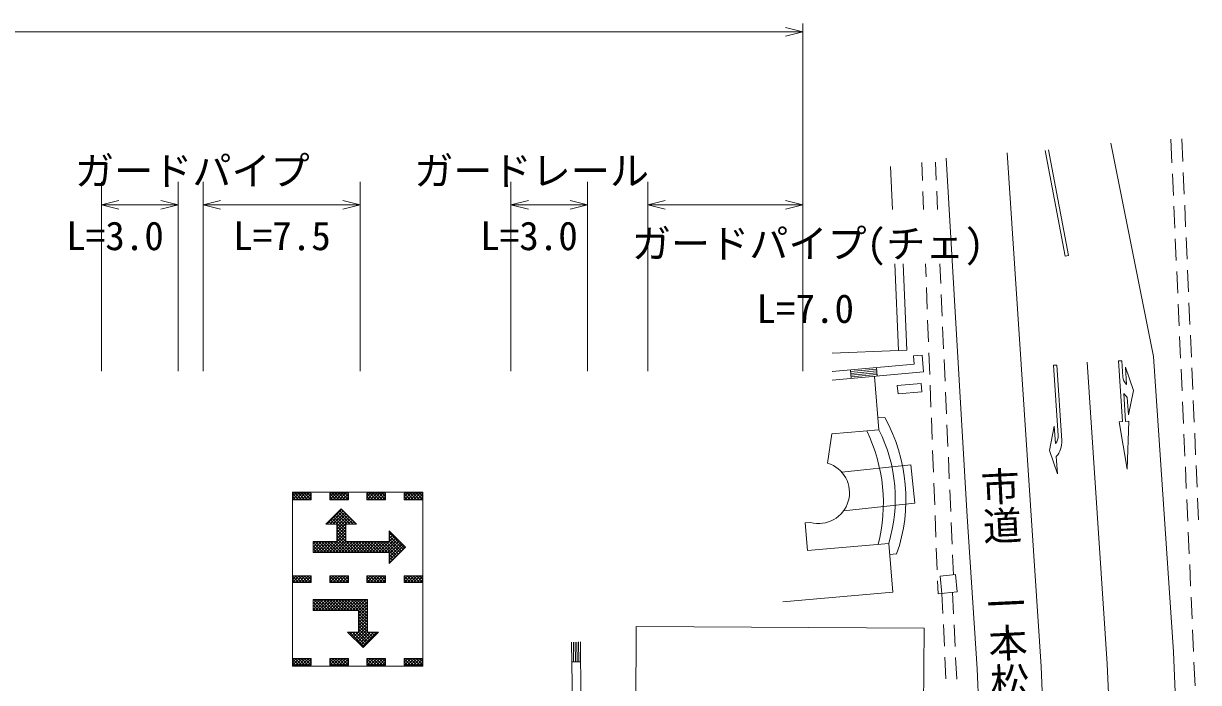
# Model space of a CAD drawing. Units: millimetres, scale not verified. Extents: x 40000 to 680000, y 20000 to 380000.
# Drawn here: x 222792 to 276856, y 318351 to 348670 of the extents above; entities that cross this region are included whole.
import ezdxf
from ezdxf.enums import TextEntityAlignment as Align

# ---------------------------------------------------------------- set-up
doc = ezdxf.new("R2010")
doc.units = ezdxf.units.MM
doc.header["$LTSCALE"] = 1000
for name, color, linetype, lineweight in [('M-BGD', 7, 'Continuous', 13), ('M-STR-HTXT', 7, 'Continuous', 13), ('M-STR-STRC', 7, 'Continuous', 13)]:
    doc.layers.add(name, color=color, linetype=linetype, lineweight=lineweight)
doc.styles.add('@ＭＳ ゴシック', font='')
doc.styles.add('ＭＳ ゴシック', font='')
doc.styles.get('@ＭＳ ゴシック').set_extended_font_data('@MS Gothic')
doc.styles.get('ＭＳ ゴシック').set_extended_font_data('MS Gothic')

msp = doc.modelspace()

# ---------------------------------------------------------------- linework, layer by layer
at = {"layer": 'M-BGD'}
for p, q in [((275636, 342258), (275588, 343342)), ((276133, 342317), (276088, 343364)), ((269801, 342823), (270724, 337967)), ((269948, 342851), (270872, 337995)), ((274788, 333352), (272816, 343164)), ((264151, 341443), (264119, 342269)), ((264787, 341455), (264750, 342293)), ((266214, 325984), (265243, 342474)), ((269620, 319090), (268059, 342719)), ((262685, 342098), (262770, 340118)), ((275702, 340759), (275658, 341758)), ((276199, 340818), (276155, 341817)), ((264201, 340118), (264170, 340943)), ((264846, 340118), (264809, 340955)), ((275768, 339261), (275724, 340260)), ((276265, 339320), (276221, 340319)), ((275834, 337762), (275790, 338761)), ((276331, 337821), (276287, 338820)), ((270724, 337967), (270872, 337995)), ((262876, 337618), (263047, 333628)), ((263273, 337618), (263443, 333645)), ((264319, 337021), (264296, 337618)), ((264995, 336706), (264955, 337618)), ((275900, 336264), (275856, 337263)), ((276396, 336323), (276352, 337322)), ((264375, 335523), (264338, 336522)), ((265061, 335207), (265017, 336206)), ((275966, 334765), (275922, 335764)), ((276462, 334824), (276418, 335823)), ((264432, 334024), (264394, 335023)), ((265127, 333709), (265083, 334708)), ((276032, 333267), (275988, 334266)), ((276528, 333325), (276484, 334325)), ((263047, 333628), (260000, 333498)), ((263047, 333628), (263443, 333645)), ((264139, 333417), (263738, 333380)), ((263773, 333003), (263738, 333380)), ((264210, 332641), (264139, 333417)), ((264489, 332525), (264451, 333524)), ((265193, 332210), (265149, 333209)), ((272655, 319215), (271738, 333088)), ((273322, 333156), (273173, 333146)), ((273173, 333146), (273353, 330352)), ((273322, 333156), (273370, 332415)), ((275704, 319755), (274788, 333352)), ((263773, 333003), (260000, 332657)), ((264210, 332641), (260000, 332256)), ((260839, 332734), (260875, 332336)), ((262041, 332764), (260846, 332654)), ((262049, 332684), (260854, 332575)), ((262056, 332604), (260861, 332495)), ((262063, 332525), (260868, 332415)), ((262070, 332445), (262034, 332843)), ((270331, 332957), (270181, 332947)), ((270181, 332947), (270399, 329711)), ((270331, 332957), (270565, 329479)), ((273491, 332866), (273862, 331788)), ((273491, 332866), (273543, 332068)), ((276098, 331768), (276054, 332767)), ((276593, 331827), (276550, 332826)), ((262154, 329971), (261942, 332433)), ((262997, 332016), (264097, 332111)), ((262997, 332016), (263030, 331636)), ((264097, 332111), (264130, 331731)), ((264546, 331026), (264508, 332025)), ((263030, 331636), (264130, 331731)), ((265258, 330712), (265215, 331711)), ((273420, 331646), (273503, 330362)), ((273581, 331469), (273633, 330671)), ((273862, 331788), (273633, 330671)), ((276164, 330270), (276120, 331269)), ((276659, 330328), (276615, 331327)), ((262107, 330522), (262416, 330549)), ((264603, 329527), (264565, 330526)), ((273353, 330352), (273203, 330342)), ((273569, 328161), (273203, 330342)), ((273652, 330371), (273503, 330362)), ((273652, 330371), (273569, 328161)), ((259981, 329784), (262154, 329971)), ((265324, 329213), (265280, 330212)), ((269994, 329025), (270220, 330143)), ((270220, 330143), (270273, 329345)), ((276725, 328830), (276681, 329829)), ((259981, 329784), (259791, 328439)), ((276230, 328771), (276186, 329770)), ((264660, 328028), (264622, 329027)), ((265390, 327715), (265346, 328714)), ((269994, 329025), (270367, 327948)), ((270314, 328746), (270367, 327948)), ((260441, 328023), (263620, 328366)), ((263810, 326598), (263620, 328366)), ((276296, 327273), (276252, 328272)), ((276790, 327331), (276747, 328330)), ((264717, 326529), (264679, 327528)), ((265456, 326216), (265412, 327215)), ((260523, 326244), (263810, 326598)), ((276362, 325774), (276318, 326773)), ((276856, 325833), (276812, 326832)), ((264774, 325030), (264736, 326029)), ((258761, 325696), (259006, 325717)), ((258871, 324419), (258761, 325696)), ((265521, 324717), (265478, 325716)), ((266677, 318973), (266214, 325984)), ((276428, 324275), (276384, 325274)), ((262601, 324741), (258871, 324419)), ((262794, 322505), (262601, 324741)), ((264831, 323531), (264793, 324530)), ((262645, 324237), (262968, 324265)), ((265583, 323306), (265543, 324218)), ((265674, 323315), (264977, 323249)), ((265749, 322518), (265674, 323315)), ((276494, 322777), (276450, 323776)), ((264873, 322435), (264850, 323032)), ((265053, 322452), (264977, 323249)), ((257732, 322069), (262794, 322505)), ((265749, 322518), (264873, 322435)), ((265096, 321518), (265053, 322452)), ((265588, 321503), (265541, 322499)), ((276560, 321278), (276516, 322277)), ((250989, 320931), (250929, 310459)), ((250989, 320931), (264226, 320855)), ((264226, 320855), (264201, 316616)), ((265167, 320019), (265120, 321018)), ((265658, 320005), (265611, 321004)), ((276626, 319780), (276582, 320779)), ((248103, 319297), (248093, 320212)), ((248183, 319298), (248173, 320213)), ((248263, 319299), (248253, 320214)), ((248343, 319300), (248333, 320215)), ((275704, 319755), (276374, 303496)), ((248023, 319296), (248423, 319301)), ((265237, 318521), (265190, 319520)), ((265729, 318506), (265682, 319505)), ((270264, 303472), (269620, 319090)), ((273160, 306963), (272655, 319215)), ((276696, 318196), (276648, 319280)), ((266677, 318973), (267316, 303477))]:
    msp.add_line(p, q, dxfattribs=at)
for points in [[(264269, 309671), (250119, 309646), (250181, 317287), (248046, 317304), (248013, 320211)], [(264268, 310071), (250522, 310047), (250584, 317684), (248441, 317701), (248413, 320216)]]:
    msp.add_lwpolyline(points, dxfattribs=at)
for centre, radius, start, end in [((273927, 332475), 560, 186.2271, 226.7203), ((274234, 332227), 1000, 215.4755, 229.2602), ((255703, 326793), 7692, 340.8097, 29.2212), ((254694, 326590), 7663, 345.6828, 25.7794), ((255809, 326795), 7096, 343.1773, 26.5908), ((269900, 329677), 500, 318.2765, 3.8495), ((269567, 329411), 1000, 318.2765, 3.8495), ((259382, 327083), 1416, 254.6234, 73.1969)]:
    msp.add_arc(centre, radius, start, end, dxfattribs=at)
at = {"layer": 'M-STR-HTXT'}
for p, q in [((125683, 348284), (258653, 348284)), ((258653, 348284), (257853, 348484)), ((258653, 348284), (257853, 348084)), ((258653, 348670), (258653, 332668)), ((226382, 341380), (226382, 332668)), ((229904, 341380), (229904, 332668)), ((231061, 341380), (231061, 332668)), ((238282, 341380), (238282, 332668)), ((245222, 341380), (245222, 332668)), ((248745, 341380), (248745, 332668)), ((251514, 341380), (251514, 332668)), ((226382, 340329), (227182, 340529)), ((226382, 340329), (229904, 340329)), ((226382, 340329), (227182, 340129)), ((229904, 340329), (229104, 340529)), ((229904, 340329), (229104, 340129)), ((231061, 340329), (231861, 340529)), ((231061, 340329), (238282, 340329)), ((231061, 340329), (231861, 340129)), ((238282, 340329), (237482, 340529)), ((238282, 340329), (237482, 340129)), ((245222, 340329), (246022, 340529)), ((245222, 340329), (248745, 340329)), ((245222, 340329), (246022, 340129)), ((248745, 340329), (247945, 340529)), ((248745, 340329), (247945, 340129)), ((251514, 340329), (252314, 340529)), ((251514, 340329), (258653, 340329)), ((251514, 340329), (252314, 340129)), ((258653, 340329), (257853, 340529)), ((258653, 340329), (257853, 340129))]:
    msp.add_line(p, q, dxfattribs=at)
at = {"layer": 'M-STR-STRC'}
for p, q in [((235167, 327105), (235167, 319105)), ((235167, 327105), (241167, 327105)), ((241167, 327105), (241167, 319105)), ((236024, 327055), (235167, 327055)), ((235167, 327029), (235192, 327055)), ((235167, 326888), (235334, 327055)), ((235458, 326755), (235167, 327046)), ((235317, 326755), (235167, 326905)), ((235175, 326755), (235167, 326763)), ((235167, 326755), (236024, 326755)), ((235175, 326755), (235475, 327055)), ((235599, 326755), (235299, 327055)), ((235317, 326755), (235617, 327055)), ((235741, 326755), (235441, 327055)), ((235458, 326755), (235758, 327055)), ((235882, 326755), (235582, 327055)), ((235599, 326755), (235899, 327055)), ((236024, 326755), (235724, 327055)), ((235741, 326755), (236024, 327038)), ((236024, 326896), (235865, 327055)), ((235882, 326755), (236024, 326896)), ((236024, 327038), (236006, 327055)), ((237738, 327055), (236881, 327055)), ((236881, 327055), (236881, 326755)), ((236881, 327029), (236906, 327055)), ((236881, 326888), (237048, 327055)), ((237172, 326755), (236881, 327046)), ((237031, 326755), (236881, 326905)), ((236889, 326755), (236881, 326763)), ((236881, 326755), (237738, 326755)), ((236889, 326755), (237189, 327055)), ((237313, 326755), (237013, 327055)), ((237031, 326755), (237331, 327055)), ((237455, 326755), (237155, 327055)), ((237172, 326755), (237472, 327055)), ((237596, 326755), (237296, 327055)), ((237313, 326755), (237613, 327055)), ((237738, 326755), (237438, 327055)), ((237455, 326755), (237738, 327038)), ((237738, 326896), (237579, 327055)), ((237596, 326755), (237738, 326896)), ((237738, 327038), (237720, 327055)), ((239452, 327055), (238595, 327055)), ((238595, 327055), (238595, 326755)), ((238595, 327029), (238620, 327055)), ((238595, 326888), (238762, 327055)), ((238886, 326755), (238595, 327046)), ((238745, 326755), (238595, 326905)), ((238603, 326755), (238595, 326763)), ((238595, 326755), (239452, 326755)), ((238603, 326755), (238903, 327055)), ((239027, 326755), (238727, 327055)), ((238745, 326755), (239045, 327055)), ((239169, 326755), (238869, 327055)), ((238886, 326755), (239186, 327055)), ((239310, 326755), (239010, 327055)), ((239027, 326755), (239327, 327055)), ((239452, 326755), (239152, 327055)), ((239169, 326755), (239452, 327038)), ((239452, 326896), (239293, 327055)), ((239310, 326755), (239452, 326896)), ((239452, 327038), (239434, 327055)), ((241167, 327055), (240309, 327055)), ((240309, 327055), (240309, 326755)), ((240309, 327055), (241167, 327055)), ((240309, 327028), (240335, 327055)), ((240309, 326887), (240477, 327055)), ((240601, 326755), (240309, 327047)), ((240460, 326755), (240309, 326906)), ((240318, 326755), (240309, 326764)), ((240309, 326755), (241167, 326755)), ((240318, 326755), (240618, 327055)), ((240742, 326755), (240442, 327055)), ((240460, 326755), (240760, 327055)), ((240884, 326755), (240584, 327055)), ((240601, 326755), (240901, 327055)), ((241025, 326755), (240725, 327055)), ((240742, 326755), (241042, 327055)), ((241167, 326755), (240867, 327055)), ((240884, 326755), (241167, 327038)), ((241167, 326896), (241008, 327055)), ((241025, 326755), (241167, 326896)), ((241167, 327038), (241149, 327055)), ((236744, 325631), (237433, 326320)), ((236886, 325631), (237504, 326249)), ((237027, 325631), (237574, 326178)), ((237621, 325548), (237123, 326047)), ((237169, 325631), (237645, 326108)), ((237680, 325631), (237194, 326118)), ((237207, 325528), (237716, 326037)), ((237821, 325631), (237264, 326188)), ((237963, 325631), (237335, 326259)), ((238104, 325631), (237406, 326330)), ((236831, 325631), (236769, 325693)), ((236973, 325631), (236840, 325764)), ((237114, 325631), (236911, 325835)), ((237621, 325265), (236981, 325905)), ((237621, 325407), (237052, 325976)), ((237207, 325387), (237786, 325966)), ((237207, 325245), (237857, 325895)), ((237621, 325124), (237207, 325538)), ((237207, 325104), (237621, 325518)), ((237734, 325631), (237928, 325825)), ((237876, 325631), (237999, 325754)), ((238017, 325631), (238069, 325683)), ((236717, 324331), (237621, 325235)), ((236859, 324331), (237621, 325094)), ((237000, 324331), (237621, 324952)), ((237621, 324983), (237207, 325397)), ((237207, 324963), (237621, 325377)), ((237621, 324841), (237207, 325255)), ((237990, 324331), (237207, 325114)), ((237849, 324331), (237207, 324973)), ((239263, 324331), (239942, 325010)), ((239404, 324331), (240013, 324940)), ((239621, 325255), (239659, 325293)), ((240328, 324538), (239621, 325245)), ((239621, 325114), (239730, 325223)), ((239621, 324973), (239801, 325152)), ((240258, 324468), (239621, 325104)), ((239621, 324831), (239871, 325081)), ((240187, 324397), (239621, 324963)), ((236121, 324831), (236121, 324331)), ((237207, 324831), (236121, 324831)), ((236121, 324725), (236227, 324831)), ((236121, 324584), (236369, 324831)), ((236121, 324442), (236510, 324831)), ((236576, 324331), (236121, 324786)), ((236434, 324331), (236121, 324644)), ((236293, 324331), (236121, 324503)), ((236151, 324331), (236651, 324831)), ((236717, 324331), (236217, 324831)), ((236293, 324331), (236793, 324831)), ((236859, 324331), (236359, 324831)), ((236434, 324331), (236934, 324831)), ((237000, 324331), (236500, 324831)), ((236576, 324331), (237076, 324831)), ((237141, 324331), (236641, 324831)), ((237283, 324331), (236783, 324831)), ((237424, 324331), (236924, 324831)), ((237566, 324331), (237066, 324831)), ((237141, 324331), (237641, 324831)), ((237707, 324331), (237207, 324831)), ((237283, 324331), (237783, 324831)), ((237424, 324331), (237924, 324831)), ((237566, 324331), (238066, 324831)), ((239621, 324831), (237621, 324831)), ((238131, 324331), (237631, 324831)), ((237707, 324331), (238207, 324831)), ((238273, 324331), (237773, 324831)), ((237849, 324331), (238349, 324831)), ((238414, 324331), (237914, 324831)), ((237990, 324331), (238490, 324831)), ((238556, 324331), (238056, 324831)), ((238131, 324331), (238631, 324831)), ((238697, 324331), (238197, 324831)), ((238273, 324331), (238773, 324831)), ((238838, 324331), (238338, 324831)), ((238414, 324331), (238914, 324831)), ((238980, 324331), (238480, 324831)), ((238556, 324331), (239056, 324831)), ((239121, 324331), (238621, 324831)), ((238697, 324331), (239197, 324831)), ((239263, 324331), (238763, 324831)), ((238838, 324331), (239338, 324831)), ((239404, 324331), (238904, 324831)), ((238980, 324331), (239480, 324831)), ((239546, 324331), (239046, 324831)), ((239121, 324331), (239621, 324831)), ((239904, 324114), (239187, 324831)), ((239975, 324185), (239328, 324831)), ((240046, 324255), (239470, 324831)), ((239546, 324331), (240083, 324869)), ((240116, 324326), (239611, 324831)), ((239621, 324265), (240154, 324798)), ((239621, 324124), (240225, 324728)), ((239621, 323983), (240296, 324657)), ((239621, 323841), (240366, 324586)), ((239621, 323831), (240371, 324581)), ((236151, 324331), (236121, 324361)), ((236121, 324331), (239121, 324331)), ((239833, 324043), (239621, 324255)), ((239763, 323973), (239621, 324114)), ((239692, 323902), (239621, 323973)), ((236024, 323255), (235167, 323255)), ((235167, 323229), (235192, 323255)), ((235167, 323088), (235334, 323255)), ((235458, 322955), (235167, 323246)), ((235317, 322955), (235167, 323105)), ((235175, 322955), (235167, 322963)), ((235167, 322955), (236024, 322955)), ((235175, 322955), (235475, 323255)), ((235599, 322955), (235299, 323255)), ((235317, 322955), (235617, 323255)), ((235741, 322955), (235441, 323255)), ((235458, 322955), (235758, 323255)), ((235882, 322955), (235582, 323255)), ((235599, 322955), (235899, 323255)), ((236024, 322955), (235724, 323255)), ((235741, 322955), (236024, 323238)), ((236024, 323096), (235865, 323255)), ((235882, 322955), (236024, 323096)), ((236024, 323238), (236006, 323255)), ((237738, 323255), (236881, 323255)), ((236881, 323255), (236881, 322955)), ((236881, 323229), (236906, 323255)), ((236881, 323088), (237048, 323255)), ((237172, 322955), (236881, 323246)), ((237031, 322955), (236881, 323105)), ((236889, 322955), (236881, 322963)), ((236881, 322955), (237738, 322955)), ((236889, 322955), (237189, 323255)), ((237313, 322955), (237013, 323255)), ((237031, 322955), (237331, 323255)), ((237455, 322955), (237155, 323255)), ((237172, 322955), (237472, 323255)), ((237596, 322955), (237296, 323255)), ((237313, 322955), (237613, 323255)), ((237738, 322955), (237438, 323255)), ((237455, 322955), (237738, 323238)), ((237738, 323096), (237579, 323255)), ((237596, 322955), (237738, 323096)), ((237738, 323238), (237720, 323255)), ((239452, 323255), (238595, 323255)), ((238595, 323255), (238595, 322955)), ((238595, 323229), (238620, 323255)), ((238595, 323088), (238762, 323255)), ((238886, 322955), (238595, 323246)), ((238745, 322955), (238595, 323105)), ((238603, 322955), (238595, 322963)), ((238595, 322955), (239452, 322955)), ((238603, 322955), (238903, 323255)), ((239027, 322955), (238727, 323255)), ((238745, 322955), (239045, 323255)), ((239169, 322955), (238869, 323255)), ((238886, 322955), (239186, 323255)), ((239310, 322955), (239010, 323255)), ((239027, 322955), (239327, 323255)), ((239452, 322955), (239152, 323255)), ((239169, 322955), (239452, 323238)), ((239452, 323096), (239293, 323255)), ((239310, 322955), (239452, 323096)), ((239452, 323238), (239434, 323255)), ((241167, 323255), (240309, 323255)), ((240309, 323255), (240309, 322955)), ((240309, 323255), (241167, 323255)), ((240309, 323228), (240335, 323255)), ((240309, 323087), (240477, 323255)), ((240601, 322955), (240309, 323247)), ((240460, 322955), (240309, 323106)), ((240318, 322955), (240309, 322964)), ((240309, 322955), (241167, 322955)), ((240318, 322955), (240618, 323255)), ((240742, 322955), (240442, 323255)), ((240460, 322955), (240760, 323255)), ((240884, 322955), (240584, 323255)), ((240601, 322955), (240901, 323255)), ((241025, 322955), (240725, 323255)), ((240742, 322955), (241042, 323255)), ((241167, 322955), (240867, 323255)), ((240884, 322955), (241167, 323238)), ((241167, 323096), (241008, 323255)), ((241025, 322955), (241167, 323096)), ((241167, 323238), (241149, 323255)), ((236121, 322124), (236162, 322164)), ((236121, 321982), (236303, 322164)), ((236121, 321841), (236444, 322164)), ((236121, 321700), (236586, 322164)), ((236510, 321664), (236121, 322053)), ((236369, 321664), (236121, 321911)), ((236227, 321664), (236121, 321770)), ((236651, 321664), (236151, 322164)), ((236227, 321664), (236727, 322164)), ((236793, 321664), (236293, 322164)), ((236369, 321664), (236869, 322164)), ((236934, 321664), (236434, 322164)), ((236510, 321664), (237010, 322164)), ((237076, 321664), (236576, 322164)), ((236651, 321664), (237151, 322164)), ((237217, 321664), (236717, 322164)), ((236793, 321664), (237293, 322164)), ((237359, 321664), (236859, 322164)), ((236934, 321664), (237434, 322164)), ((237500, 321664), (237000, 322164)), ((237076, 321664), (237576, 322164)), ((237641, 321664), (237141, 322164)), ((237217, 321664), (237717, 322164)), ((237783, 321664), (237283, 322164)), ((237359, 321664), (237859, 322164)), ((237924, 321664), (237424, 322164)), ((237500, 321664), (238000, 322164)), ((238066, 321664), (237566, 322164)), ((237641, 321664), (238141, 322164)), ((238621, 321250), (237707, 322164)), ((237783, 321664), (238283, 322164)), ((238621, 321391), (237849, 322164)), ((237924, 321664), (238424, 322164)), ((238621, 321533), (237990, 322164)), ((238066, 321664), (238566, 322164)), ((238621, 321674), (238131, 322164)), ((238207, 321664), (238621, 322078)), ((238207, 321523), (238621, 321937)), ((238207, 321381), (238621, 321795)), ((238621, 321815), (238273, 322164)), ((238621, 321957), (238414, 322164)), ((238621, 322098), (238556, 322164)), ((238207, 321240), (238621, 321654)), ((238621, 321108), (238207, 321523)), ((238207, 321098), (238621, 321513)), ((238621, 320967), (238207, 321381)), ((238207, 320957), (238621, 321371)), ((238621, 320826), (238207, 321240)), ((238207, 320815), (238621, 321230)), ((237740, 320631), (237773, 320664)), ((238457, 320000), (237793, 320664)), ((237811, 320560), (237914, 320664)), ((237881, 320490), (238056, 320664)), ((238528, 320070), (237934, 320664)), ((237952, 320419), (238197, 320664)), ((238023, 320348), (238621, 320947)), ((238599, 320141), (238076, 320664)), ((238094, 320278), (238621, 320805)), ((238164, 320207), (238621, 320664)), ((238621, 320684), (238207, 321098)), ((238207, 320674), (238621, 321088)), ((238811, 320353), (238207, 320957)), ((238740, 320283), (238207, 320815)), ((238669, 320212), (238207, 320674)), ((238235, 320136), (238763, 320664)), ((238306, 320065), (238904, 320664)), ((238376, 319995), (239046, 320664)), ((238881, 320424), (238641, 320664)), ((238952, 320495), (238783, 320664)), ((239023, 320565), (238924, 320664)), ((239094, 320636), (239066, 320664)), ((236024, 319455), (235167, 319455)), ((235167, 319429), (235192, 319455)), ((235167, 319288), (235334, 319455)), ((235458, 319155), (235167, 319446)), ((235317, 319155), (235167, 319305)), ((235175, 319155), (235167, 319163)), ((235167, 319155), (236024, 319155)), ((235175, 319155), (235475, 319455)), ((235599, 319155), (235299, 319455)), ((235317, 319155), (235617, 319455)), ((235741, 319155), (235441, 319455)), ((235458, 319155), (235758, 319455)), ((235882, 319155), (235582, 319455)), ((235599, 319155), (235899, 319455)), ((236024, 319155), (235724, 319455)), ((235741, 319155), (236024, 319438)), ((236024, 319296), (235865, 319455)), ((235882, 319155), (236024, 319296)), ((236024, 319438), (236006, 319455)), ((237738, 319455), (236881, 319455)), ((236881, 319455), (236881, 319155)), ((236881, 319429), (236906, 319455)), ((236881, 319288), (237048, 319455)), ((237172, 319155), (236881, 319446)), ((237031, 319155), (236881, 319305)), ((236889, 319155), (236881, 319163)), ((236881, 319155), (237738, 319155)), ((236889, 319155), (237189, 319455)), ((237313, 319155), (237013, 319455)), ((237031, 319155), (237331, 319455)), ((237455, 319155), (237155, 319455)), ((237172, 319155), (237472, 319455)), ((237596, 319155), (237296, 319455)), ((237313, 319155), (237613, 319455)), ((237738, 319155), (237438, 319455)), ((237455, 319155), (237738, 319438)), ((237738, 319296), (237579, 319455)), ((237596, 319155), (237738, 319296)), ((237738, 319438), (237720, 319455)), ((239452, 319455), (238595, 319455)), ((238595, 319455), (238595, 319155)), ((238595, 319429), (238620, 319455)), ((238595, 319288), (238762, 319455)), ((238886, 319155), (238595, 319446)), ((238745, 319155), (238595, 319305)), ((238603, 319155), (238595, 319163)), ((238595, 319155), (239452, 319155)), ((238603, 319155), (238903, 319455)), ((239027, 319155), (238727, 319455)), ((238745, 319155), (239045, 319455)), ((239169, 319155), (238869, 319455)), ((238886, 319155), (239186, 319455)), ((239310, 319155), (239010, 319455)), ((239027, 319155), (239327, 319455)), ((239452, 319155), (239152, 319455)), ((239169, 319155), (239452, 319438)), ((239452, 319296), (239293, 319455)), ((239310, 319155), (239452, 319296)), ((239452, 319438), (239434, 319455)), ((241167, 319455), (240309, 319455)), ((240309, 319455), (240309, 319155)), ((240309, 319455), (241167, 319455)), ((240309, 319428), (240335, 319455)), ((240309, 319287), (240477, 319455)), ((240601, 319155), (240309, 319447)), ((240460, 319155), (240309, 319306)), ((240318, 319155), (240309, 319164)), ((240309, 319155), (241167, 319155)), ((240318, 319155), (240618, 319455)), ((240742, 319155), (240442, 319455)), ((240460, 319155), (240760, 319455)), ((240884, 319155), (240584, 319455)), ((240601, 319155), (240901, 319455)), ((241025, 319155), (240725, 319455)), ((240742, 319155), (241042, 319455)), ((241167, 319155), (240867, 319455)), ((240884, 319155), (241167, 319438)), ((241167, 319296), (241008, 319455)), ((241025, 319155), (241167, 319296)), ((241167, 319438), (241149, 319455))]:
    msp.add_line(p, q, dxfattribs=at)
for points in [[(241167, 327105), (241167, 319105), (235167, 319105)], [(235167, 327055), (236024, 327055), (236024, 326755)], [(236881, 327055), (237738, 327055), (237738, 326755)], [(238595, 327055), (239452, 327055), (239452, 326755)], [(237621, 324831), (237621, 325631), (238121, 325631), (237414, 326338), (236707, 325631), (237207, 325631), (237207, 324831)], [(240371, 324581), (239621, 325331), (239621, 324831)], [(236121, 324331), (239621, 324331), (239621, 323831)], [(235167, 323255), (236024, 323255), (236024, 322955)], [(236881, 323255), (237738, 323255), (237738, 322955)], [(238595, 323255), (239452, 323255), (239452, 322955)], [(236121, 322164), (238621, 322164), (238621, 320664), (239121, 320664), (238414, 319957), (237707, 320664), (238207, 320664), (238207, 321664)], [(236121, 322164), (236121, 321664), (238207, 321664)], [(235167, 319455), (236024, 319455), (236024, 319155)], [(236881, 319455), (237738, 319455), (237738, 319155)], [(238595, 319455), (239452, 319455), (239452, 319155)]]:
    msp.add_lwpolyline(points, dxfattribs=at)

# ---------------------------------------------------------------- texts
at = {"layer": 'M-BGD', "style": '@ＭＳ ゴシック'}
msp.add_text('市道\u3000一本松朝倉線', height=1320, rotation=272.751, dxfattribs=at).set_placement((268062, 320188), align=Align.MIDDLE_CENTER)
at = {"layer": 'M-STR-HTXT', "style": 'ＭＳ ゴシック'}
for s, p in [('ガードパイプ', (230560, 340836)), ('ガードレール', (246173, 340836)), ('L=3.0', (227004, 337846)), ('L=7.5', (234686, 337846)), ('L=3.0', (246052, 337846)), ('ガードパイプ(チェ)', (258882, 337488)), ('L=7.0', (258761, 334498))]:
    msp.add_text(s, height=1320, dxfattribs=at).set_placement(p, align=Align.BOTTOM_CENTER)

doc.saveas('drawing.dxf')
